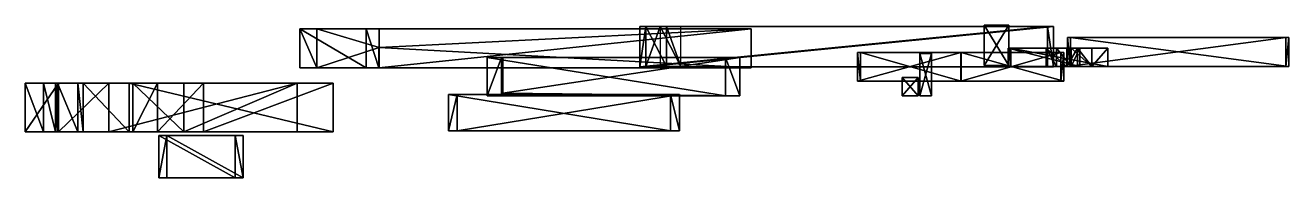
# Model space of a CAD drawing. Extents: x -32.9 to 43.9, y -5.6 to 4.3.
# Drawn here: x -32.91 to 14.13, y -5.59 to 0.1 of the extents above; entities that cross this region are included whole.
import ezdxf

# ---------------------------------------------------------------- set-up
doc = ezdxf.new("R2010")
doc.units = 0
for name, color, linetype in [('Mesh1', 53, 'CONTINUOUS'), ('Mesh12', 75, 'CONTINUOUS'), ('Mesh13', 75, 'CONTINUOUS'), ('Mesh15', 75, 'CONTINUOUS'), ('Mesh2', 75, 'CONTINUOUS'), ('Mesh21', 75, 'CONTINUOUS'), ('Mesh3', 75, 'CONTINUOUS'), ('Mesh4', 75, 'CONTINUOUS'), ('Mesh5', 75, 'CONTINUOUS'), ('Mesh6', 75, 'CONTINUOUS'), ('Mesh7', 75, 'CONTINUOUS'), ('Mesh8', 75, 'CONTINUOUS'), ('Mesh9', 7, 'CONTINUOUS')]:
    doc.layers.add(name, color=color, linetype=linetype)

msp = doc.modelspace()

# ---------------------------------------------------------------- meshes
at = {"layer": 'Mesh1', "color": 53}
mesh = msp.add_polyface(dxfattribs=at)
corners = [(-25.094775, -4.003574, -45.319429), (-25.094775, -5.586204, -45.319429), (-27.941878, -5.586204, -34.739617), (-27.941878, -4.003574, -34.739617), (-27.941878, -5.586204, -34.739617), (-25.094775, -5.586204, -45.319429), (-24.790275, -5.586204, -45.237486), (-27.637378, -5.586204, -34.657674), (-27.941878, -5.586204, -34.739617), (-27.637378, -5.586204, -34.657674), (-27.637378, -4.003574, -34.657674), (-27.941878, -4.003574, -34.739617), (-27.637378, -5.586204, -34.657674), (-24.790275, -5.586204, -45.237486), (-24.790275, -4.003574, -45.237486), (-27.637378, -4.003574, -34.657674), (-27.637378, -4.003574, -34.657674), (-24.790275, -4.003574, -45.237486), (-25.094775, -4.003574, -45.319429), (-27.941878, -4.003574, -34.739617), (-25.094775, -4.003574, -45.319429), (-24.790275, -4.003574, -45.237486), (-24.790275, -5.586204, -45.237486), (-25.094775, -5.586204, -45.319429)]
mesh.append_faces([[corners[k] for k in face] for face in [(2, 1, 3), (0, 3, 1), (6, 5, 7), (4, 7, 5), (10, 8, 11), (9, 8, 10), (14, 13, 15), (12, 15, 13), (16, 19, 18), (18, 17, 16), (22, 20, 23), (21, 20, 22)]], dxfattribs={"color": 53})
at = {"layer": 'Mesh12', "color": 75}
mesh = msp.add_polyface(dxfattribs=at)
corners = [(5.756707, -0.910704, -44.772976), (5.645668, -0.910704, -44.468358), (5.645668, -1.986204, -44.468358), (5.756707, -1.986204, -44.772976), (-1.920714, -1.986204, -47.502625), (1.929915, -1.986204, -45.822826), (1.929915, -0.910704, -45.822826), (-1.920714, -0.910704, -47.502625), (1.942402, -1.986204, -46.163369), (-1.809674, -1.986204, -47.807243), (-1.809674, -0.910704, -47.807243), (1.942402, -0.910704, -46.163369), (1.929915, -0.910704, -45.822826), (5.645668, -0.910704, -44.468358), (5.756707, -0.910704, -44.772976), (1.942402, -0.910704, -46.163369), (-1.809674, -0.910704, -47.807243), (-1.920714, -0.910704, -47.502625), (1.942402, -1.986204, -46.163369), (5.756707, -1.986204, -44.772976), (5.645668, -1.986204, -44.468358), (1.929915, -1.986204, -45.822826), (-1.920714, -1.986204, -47.502625), (-1.809674, -1.986204, -47.807243), (-1.809674, -1.986204, -47.807243), (-1.920714, -1.986204, -47.502625), (-1.920714, -0.910704, -47.502625), (-1.809674, -0.910704, -47.807243), (1.942402, -0.910704, -46.163369), (5.756707, -0.910704, -44.772976), (5.756707, -1.986204, -44.772976), (1.942402, -1.986204, -46.163369), (5.645668, -0.910704, -44.468358), (1.929915, -0.910704, -45.822826), (1.929915, -1.986204, -45.822826), (5.645668, -1.986204, -44.468358)]
mesh.append_faces([[corners[k] for k in face] for face in [(1, 0, 2), (3, 2, 0), (4, 7, 6), (5, 4, 6), (10, 9, 8), (11, 10, 8), (17, 16, 15), (12, 15, 14), (14, 13, 12), (15, 12, 17), (20, 19, 21), (18, 21, 19), (21, 18, 22), (23, 22, 18), (25, 24, 26), (27, 26, 24), (28, 31, 30), (29, 28, 30), (34, 33, 32), (35, 34, 32)]], dxfattribs={"color": 75})
at = {"layer": 'Mesh13', "color": 75}
mesh = msp.add_polyface(dxfattribs=at)
corners = [(-8.5019, -1.436204, -23.789542), (-9.27461, -1.436204, -21.401155), (-9.802489, -1.436204, -21.571938), (-9.029779, -1.436204, -23.960326), (-8.5019, -1.436204, -23.789542), (-9.029779, -1.436204, -23.960326), (-9.029779, 0.052796, -23.960326), (-8.5019, 0.052796, -23.789542), (-9.029779, 0.052796, -23.960326), (-9.802489, 0.052796, -21.571938), (-9.27461, 0.052796, -21.401155), (-8.5019, 0.052796, -23.789542), (-9.27461, 0.052796, -21.401155), (-9.802489, 0.052796, -21.571938), (-9.802489, -1.436204, -21.571938), (-9.27461, -1.436204, -21.401155), (-9.27461, 0.052796, -21.401155), (-8.5019, 0.052796, -23.789542), (-8.5019, -1.436204, -23.789542), (-9.27461, -1.436204, -21.401155), (-9.802489, 0.052796, -21.571938), (-9.029779, 0.052796, -23.960326), (-9.029779, -1.436204, -23.960326), (-9.802489, -1.436204, -21.571938)]
mesh.append_faces([[corners[k] for k in face] for face in [(0, 3, 2), (1, 0, 2), (5, 4, 6), (7, 6, 4), (8, 11, 9), (10, 9, 11), (13, 12, 14), (15, 14, 12), (18, 16, 19), (18, 17, 16), (22, 20, 23), (22, 21, 20)]], dxfattribs={"color": 75})
at = {"layer": 'Mesh15', "color": 75}
mesh = msp.add_polyface(dxfattribs=at)
corners = [(5.375912, -1.447204, -16.661303), (5.151731, -1.447204, -15.968374), (-10.026671, -1.447204, -20.87901), (-9.802489, -1.447204, -21.571938), (5.151731, 0.052796, -15.968374), (5.375912, 0.052796, -16.661303), (-9.802489, 0.052796, -21.571938), (-10.026671, 0.052796, -20.87901), (5.151731, -1.447204, -15.968374), (5.375912, -1.447204, -16.661303), (5.375912, 0.052796, -16.661303), (5.151731, 0.052796, -15.968374), (5.375912, -1.447204, -16.661303), (-9.802489, -1.447204, -21.571938), (-9.802489, 0.052796, -21.571938), (5.375912, 0.052796, -16.661303), (-9.802489, -1.447204, -21.571938), (-10.026671, -1.447204, -20.87901), (-10.026671, 0.052796, -20.87901), (-9.802489, 0.052796, -21.571938), (-10.026671, -1.447204, -20.87901), (5.151731, -1.447204, -15.968374), (5.151731, 0.052796, -15.968374), (-10.026671, 0.052796, -20.87901)]
mesh.append_faces([[corners[k] for k in face] for face in [(2, 1, 3), (0, 3, 1), (4, 6, 5), (6, 4, 7), (8, 11, 9), (10, 9, 11), (12, 15, 13), (14, 13, 15), (16, 19, 17), (18, 17, 19), (20, 23, 22), (21, 20, 22)]], dxfattribs={"color": 75})
at = {"layer": 'Mesh2', "color": 75}
mesh = msp.add_polyface(dxfattribs=at)
corners = [(-19.578464, -1.486204, 9.752525), (-19.731514, -1.486204, 10.212608), (-22.053574, -1.486204, 17.192979), (-22.691494, -1.486204, 16.980771), (-20.216385, -1.486204, 9.540317), (-19.741385, -1.486204, 9.540317), (-19.741385, -1.486204, 9.698329), (-5.877385, -1.486204, 9.540317), (-19.741385, -1.486204, 9.540317), (-20.216385, -1.486204, 9.540317), (-20.216385, -0.034204, 9.540317), (-5.877385, -0.034204, 9.540317), (-5.877385, -1.486204, 9.540317), (-5.877385, -0.034204, 9.540317), (-5.877385, -0.034204, 10.212608), (-5.877385, -1.486204, 10.212608), (-5.877385, -1.486204, 10.212608), (-5.877385, -0.034204, 10.212608), (-19.731514, -0.034204, 10.212608), (-19.731514, -0.730204, 10.212608), (-19.731514, -1.486204, 10.212608), (-20.216385, -0.034204, 9.540317), (-20.216385, -1.486204, 9.540317), (-22.691494, -1.486204, 16.980771), (-22.691494, -0.034204, 16.980771), (-22.691494, -0.034204, 16.980771), (-22.691494, -1.486204, 16.980771), (-22.053574, -1.486204, 17.192979), (-22.053574, -0.034204, 17.192979), (-5.877385, -1.486204, 10.212608), (-19.731514, -1.486204, 10.212608), (-19.578464, -1.486204, 9.752525), (-19.741385, -1.486204, 9.698329), (-19.741385, -1.486204, 9.540317), (-5.877385, -1.486204, 9.540317), (-22.053574, -0.034204, 17.192979), (-22.053574, -1.486204, 17.192979), (-19.731514, -1.486204, 10.212608), (-19.731514, -0.730204, 10.212608), (-19.731514, -0.034204, 10.212608), (-19.741385, -1.486204, 10.212608), (-19.731514, -1.486204, 10.212608), (-19.731514, -0.730204, 10.212608), (-19.741385, -0.730204, 10.212608), (-5.877385, -0.034204, 9.540317), (-20.216385, -0.034204, 9.540317), (-22.691494, -0.034204, 16.980771), (-22.053574, -0.034204, 17.192979), (-19.731514, -0.034204, 10.212608), (-5.877385, -0.034204, 10.212608)]
mesh.append_faces([[corners[k] for k in face] for face in [(1, 0, 6), (1, 4, 3), (2, 1, 3), (6, 4, 1), (6, 5, 4), (7, 11, 8), (10, 8, 11), (8, 10, 9), (12, 15, 14), (13, 12, 14), (16, 19, 17), (18, 17, 19), (20, 19, 16), (23, 22, 24), (21, 24, 22), (25, 28, 27), (27, 26, 25), (30, 29, 31), (34, 31, 29), (32, 31, 33), (34, 33, 31), (35, 38, 36), (37, 36, 38), (39, 38, 35), (42, 41, 43), (40, 43, 41), (49, 48, 44), (45, 48, 46), (47, 46, 48), (45, 44, 48)]], dxfattribs={"color": 75})
at = {"layer": 'Mesh21', "color": 75}
mesh = msp.add_polyface(dxfattribs=at)
corners = [(6.007242, -1.436204, -44.681651), (14.134514, -1.436204, -41.719093), (14.023474, -1.436204, -41.414475), (5.896202, -1.436204, -44.377033), (6.007242, -1.436204, -44.681651), (5.896202, -1.436204, -44.377033), (5.896202, -0.360704, -44.377033), (6.007242, -0.360704, -44.681651), (5.896202, -0.360704, -44.377033), (14.023474, -0.360704, -41.414475), (14.134514, -0.360704, -41.719093), (6.007242, -0.360704, -44.681651), (14.134514, -0.360704, -41.719093), (14.023474, -0.360704, -41.414475), (14.023474, -1.436204, -41.414475), (14.134514, -1.436204, -41.719093), (6.007242, -0.360704, -44.681651), (14.134514, -0.360704, -41.719093), (14.134514, -1.436204, -41.719093), (6.007242, -1.436204, -44.681651), (14.023474, -0.360704, -41.414475), (5.896202, -0.360704, -44.377033), (5.896202, -1.436204, -44.377033), (14.023474, -1.436204, -41.414475)]
mesh.append_faces([[corners[k] for k in face] for face in [(0, 3, 2), (2, 1, 0), (5, 4, 6), (7, 6, 4), (10, 9, 11), (8, 11, 9), (13, 12, 14), (15, 14, 12), (16, 19, 18), (17, 16, 18), (22, 21, 20), (23, 22, 20)]], dxfattribs={"color": 75})
at = {"layer": 'Mesh3', "color": 75}
mesh = msp.add_polyface(dxfattribs=at)
corners = [(0.336139, -2.536204, 1.923317), (-0.263348, -2.536204, 1.923317), (-0.263348, -2.536204, -14.123879), (0.336139, -2.536204, -14.123879), (-0.263348, -1.841004, 1.923317), (0.336139, -1.841004, 1.923317), (0.336139, -1.841004, -14.123879), (-0.263348, -1.841004, -14.123879), (-0.263348, -2.536204, 1.923317), (0.336139, -2.536204, 1.923317), (0.336139, -1.841004, 1.923317), (-0.263348, -1.841004, 1.923317), (0.336139, -2.536204, 1.923317), (0.336139, -2.536204, -14.123879), (0.336139, -1.841004, -14.123879), (0.336139, -1.841004, 1.923317), (0.336139, -2.536204, -14.123879), (-0.263348, -2.536204, -14.123879), (-0.263348, -1.841004, -14.123879), (0.336139, -1.841004, -14.123879), (-0.263348, -2.536204, -14.123879), (-0.263348, -2.536204, 1.923317), (-0.263348, -1.841004, 1.923317), (-0.263348, -1.841004, -14.123879)]
mesh.append_faces([[corners[k] for k in face] for face in [(0, 3, 1), (2, 1, 3), (4, 6, 5), (7, 6, 4), (8, 11, 10), (9, 8, 10), (12, 15, 14), (14, 13, 12), (16, 18, 17), (19, 18, 16), (21, 20, 22), (23, 22, 20)]], dxfattribs={"color": 75})
at = {"layer": 'Mesh4', "color": 75}
mesh = msp.add_polyface(dxfattribs=at)
corners = [(3.708776, -1.397204, 1.736421), (2.800486, -1.397204, 1.736421), (2.800486, -1.397204, -14.123879), (3.708776, -1.397204, -14.123879), (2.800486, 0.102796, 1.736421), (3.708776, 0.102796, 1.736421), (3.708776, 0.102796, -14.123879), (2.800486, 0.102796, -14.123879), (2.800486, -1.397204, 1.736421), (3.708776, -1.397204, 1.736421), (3.708776, 0.102796, 1.736421), (2.800486, 0.102796, 1.736421), (3.708776, -1.397204, 1.736421), (3.708776, -1.397204, -14.123879), (3.708776, 0.102796, -14.123879), (3.708776, 0.102796, 1.736421), (3.708776, -1.397204, -14.123879), (2.800486, -1.397204, -14.123879), (2.800486, 0.102796, -14.123879), (3.708776, 0.102796, -14.123879), (2.800486, -1.397204, -14.123879), (2.800486, -1.397204, 1.736421), (2.800486, 0.102796, 1.736421), (2.800486, 0.102796, -14.123879)]
mesh.append_faces([[corners[k] for k in face] for face in [(0, 3, 1), (2, 1, 3), (5, 4, 6), (7, 6, 4), (8, 11, 10), (9, 8, 10), (14, 13, 15), (12, 15, 13), (17, 16, 18), (19, 18, 16), (21, 20, 22), (23, 22, 20)]], dxfattribs={"color": 75})
at = {"layer": 'Mesh5', "color": 75}
mesh = msp.add_polyface(dxfattribs=at)
corners = [(0.828139, -2.536204, 1.923317), (0.399849, -2.536204, 1.923317), (0.399849, -2.536204, -14.123879), (0.828139, -2.536204, -14.123879), (0.399849, -0.956204, 1.923317), (0.828139, -0.956204, 1.923317), (0.828139, -0.956204, -14.123879), (0.399849, -0.956204, -14.123879), (0.399849, -2.536204, 1.923317), (0.828139, -2.536204, 1.923317), (0.828139, -0.956204, 1.923317), (0.399849, -0.956204, 1.923317), (0.828139, -2.536204, 1.923317), (0.828139, -2.536204, -14.123879), (0.828139, -0.956204, -14.123879), (0.828139, -0.956204, 1.923317), (0.828139, -2.536204, -14.123879), (0.399849, -2.536204, -14.123879), (0.399849, -0.956204, -14.123879), (0.828139, -0.956204, -14.123879), (0.399849, -2.536204, -14.123879), (0.399849, -2.536204, 1.923317), (0.399849, -0.956204, 1.923317), (0.399849, -0.956204, -14.123879)]
mesh.append_faces([[corners[k] for k in face] for face in [(0, 3, 1), (2, 1, 3), (5, 4, 6), (7, 6, 4), (10, 8, 11), (9, 8, 10), (14, 13, 15), (12, 15, 13), (16, 18, 17), (19, 18, 16), (21, 20, 22), (23, 22, 20)]], dxfattribs={"color": 75})
at = {"layer": 'Mesh6', "color": 75}
mesh = msp.add_polyface(dxfattribs=at)
corners = [(-16.82273, -3.836204, 7.394354), (-17.156514, -3.836204, 7.286366), (-8.887822, -3.836204, -18.271535), (-8.554038, -3.836204, -18.163546), (-17.156514, -2.486204, 7.286366), (-16.82273, -2.486204, 7.394354), (-8.554038, -2.486204, -18.163546), (-8.887822, -2.486204, -18.271535), (-17.156514, -3.836204, 7.286366), (-16.82273, -3.836204, 7.394354), (-16.82273, -2.486204, 7.394354), (-17.156514, -2.486204, 7.286366), (-16.82273, -3.836204, 7.394354), (-8.554038, -3.836204, -18.163546), (-8.554038, -2.486204, -18.163546), (-16.82273, -2.486204, 7.394354), (-8.554038, -3.836204, -18.163546), (-8.887822, -3.836204, -18.271535), (-8.887822, -2.486204, -18.271535), (-8.554038, -2.486204, -18.163546), (-8.887822, -3.836204, -18.271535), (-17.156514, -3.836204, 7.286366), (-17.156514, -2.486204, 7.286366), (-8.887822, -2.486204, -18.271535)]
mesh.append_faces([[corners[k] for k in face] for face in [(0, 3, 1), (2, 1, 3), (4, 6, 5), (6, 4, 7), (10, 8, 11), (9, 8, 10), (12, 15, 14), (14, 13, 12), (16, 18, 17), (19, 18, 16), (21, 20, 22), (23, 22, 20)]], dxfattribs={"color": 75})
at = {"layer": 'Mesh7', "color": 75}
mesh = msp.add_polyface(dxfattribs=at)
corners = [(6.799549, -1.436204, 0.774379), (6.027549, -1.436204, 0.774379), (5.492317, -1.436204, -0.503389), (5.098485, -1.436204, -1.767054), (5.870485, -1.436204, -1.767054), (6.264317, -1.436204, -0.503389), (3.791302, -1.436204, 1.923317), (3.687934, -1.436204, 1.408436), (6.360934, -1.436204, 1.408436), (6.027549, -1.436204, 0.774379), (6.799549, -1.436204, 0.774379), (7.402302, -1.436204, 1.923317), (6.799549, -1.436204, 0.774379), (6.027549, -1.436204, 0.774379), (6.027549, -0.751204, 0.774379), (6.799549, -0.751204, 0.774379), (5.870485, -1.436204, -1.767054), (5.098485, -1.436204, -1.767054), (5.098485, -0.751204, -1.767054), (5.870485, -0.751204, -1.767054), (3.687934, -0.751204, 1.408436), (3.791302, -0.751204, 1.923317), (7.402302, -0.751204, 1.923317), (6.799549, -0.751204, 0.774379), (6.027549, -0.751204, 0.774379), (6.360934, -0.751204, 1.408436), (3.687934, -1.436204, 1.408436), (3.791302, -1.436204, 1.923317), (3.791302, -0.751204, 1.923317), (3.687934, -0.751204, 1.408436), (3.791302, -1.436204, 1.923317), (7.402302, -1.436204, 1.923317), (7.402302, -0.751204, 1.923317), (3.791302, -0.751204, 1.923317), (7.402302, -1.436204, 1.923317), (6.799549, -1.436204, 0.774379), (6.799549, -0.751204, 0.774379), (7.402302, -0.751204, 1.923317), (3.687934, -0.751204, 1.408436), (6.360934, -0.751204, 1.408436), (6.360934, -1.436204, 1.408436), (3.687934, -1.436204, 1.408436), (6.027549, -1.436204, 0.774379), (6.027549, -0.751204, 0.774379), (5.492317, -0.751204, -0.503389), (5.492317, -1.436204, -0.503389), (6.264317, -0.751204, -0.503389), (6.264317, -1.436204, -0.503389), (5.870485, -1.436204, -1.767054), (5.870485, -0.751204, -1.767054), (6.360934, -1.436204, 1.408436), (6.360934, -0.751204, 1.408436), (6.027549, -0.751204, 0.774379), (6.027549, -1.436204, 0.774379), (6.027549, -0.751204, 0.774379), (6.799549, -0.751204, 0.774379), (6.264317, -0.751204, -0.503389), (5.870485, -0.751204, -1.767054), (5.098485, -0.751204, -1.767054), (5.492317, -0.751204, -0.503389), (6.799549, -0.751204, 0.774379), (6.799549, -1.436204, 0.774379), (5.098485, -0.751204, -1.767054), (5.098485, -1.436204, -1.767054)]
mesh.append_faces([[corners[k] for k in face] for face in [(5, 1, 0), (5, 4, 2), (2, 1, 5), (3, 2, 4), (6, 8, 7), (11, 8, 6), (9, 8, 10), (11, 10, 8), (13, 12, 14), (15, 14, 12), (16, 18, 17), (19, 18, 16), (21, 20, 25), (23, 25, 24), (25, 22, 21), (25, 23, 22), (27, 26, 28), (29, 28, 26), (32, 31, 33), (30, 33, 31), (36, 35, 37), (34, 37, 35), (38, 41, 40), (39, 38, 40), (42, 44, 43), (45, 44, 42), (47, 46, 48), (49, 48, 46), (50, 53, 51), (52, 51, 53), (56, 59, 57), (55, 54, 56), (59, 56, 54), (58, 57, 59), (60, 46, 61), (47, 61, 46), (45, 62, 44), (63, 62, 45)]], dxfattribs={"color": 75})
at = {"layer": 'Mesh8', "color": 75}
mesh = msp.add_polyface(dxfattribs=at)
corners = [(-30.757864, -3.876204, -23.514763), (-30.954711, -3.876204, -24.603402), (-30.954711, -2.063204, -24.603402), (-30.757864, -2.063204, -23.514763), (-30.954711, -3.876204, -24.603402), (-31.714258, -3.876204, -25.44977), (-31.714258, -2.063204, -25.44977), (-30.954711, -2.063204, -24.603402), (-32.909372, -3.876204, -30.959605), (-31.666834, -3.876204, -23.366028), (-31.666834, -2.063204, -23.366028), (-32.909372, -2.063204, -30.959605), (-29.801963, -3.876204, -11.969159), (-29.801963, -2.063204, -11.969159), (-29.801963, -3.876204, -11.969159), (-22.78346, -3.876204, -13.054985), (-22.78346, -2.063204, -13.054985), (-29.801963, -2.063204, -11.969159), (-22.78346, -3.876204, -13.054985), (-27.000887, -3.876204, -0.019238), (-27.000887, -2.063204, -0.019238), (-22.78346, -2.063204, -13.054985), (-27.000887, -3.876204, -0.019238), (-28.90876, -3.876204, 0.543028), (-28.90876, -2.063204, 0.543028), (-27.000887, -2.063204, -0.019238), (-28.90876, -3.876204, 0.543028), (-28.90876, -3.876204, 12.50307), (-28.90876, -2.063204, 12.50307), (-28.90876, -2.063204, 0.543028), (-28.90876, -3.876204, 12.50307), (-27.987701, -3.876204, 12.796685), (-27.987701, -2.063204, 12.796685), (-28.90876, -2.063204, 12.50307), (-27.987701, -3.876204, 12.796685), (-27.987701, -3.876204, 1.231808), (-27.987701, -2.063204, 1.231808), (-27.987701, -2.063204, 12.796685), (-27.987701, -3.876204, 1.231808), (-26.274196, -3.876204, 0.726824), (-26.274196, -2.063204, 0.726824), (-27.987701, -2.063204, 1.231808), (-26.274196, -3.876204, 0.726824), (-21.446969, -3.876204, -14.193769), (-21.446969, -2.063204, -14.193769), (-26.274196, -2.063204, 0.726824), (-21.446969, -3.876204, -14.193769), (-29.040439, -3.876204, -13.018989), (-29.040439, -2.063204, -13.018989), (-21.446969, -2.063204, -14.193769), (-29.040439, -3.876204, -13.018989), (-30.757864, -3.876204, -23.514763), (-30.757864, -2.063204, -23.514763), (-29.040439, -2.063204, -13.018989), (-31.788797, -3.876204, -27.802979), (-32.224513, -3.876204, -30.721991), (-32.224513, -2.063204, -30.721991), (-31.788797, -2.063204, -27.802979), (-30.954711, -3.876204, -24.603402), (-30.757864, -3.876204, -23.514763), (-29.040439, -3.876204, -13.018989), (-21.446969, -3.876204, -14.193769), (-26.274196, -3.876204, 0.726824), (-27.987701, -3.876204, 1.231808), (-27.987701, -3.876204, 12.796685), (-28.90876, -3.876204, 12.50307), (-28.90876, -3.876204, 0.543028), (-27.000887, -3.876204, -0.019238), (-22.78346, -3.876204, -13.054985), (-29.801963, -3.876204, -11.969159), (-31.666834, -3.876204, -23.366028), (-32.909372, -3.876204, -30.959605), (-32.224513, -3.876204, -30.721991), (-31.788797, -3.876204, -27.802979), (-31.710425, -3.876204, -26.915158), (-31.714258, -3.876204, -25.44977), (-32.224513, -3.876204, -30.721991), (-32.909372, -3.876204, -30.959605), (-32.909372, -2.063204, -30.959605), (-32.224513, -2.063204, -30.721991), (-31.714258, -3.876204, -25.44977), (-31.710425, -3.876204, -26.915158), (-31.710425, -2.063204, -26.915158), (-31.714258, -2.063204, -25.44977), (-31.710425, -3.876204, -26.915158), (-31.788797, -3.876204, -27.802979), (-31.788797, -2.063204, -27.802979), (-31.710425, -2.063204, -26.915158), (-30.757864, -2.063204, -23.514763), (-30.954711, -2.063204, -24.603402), (-31.714258, -2.063204, -25.44977), (-31.710425, -2.063204, -26.915158), (-31.788797, -2.063204, -27.802979), (-32.224513, -2.063204, -30.721991), (-32.909372, -2.063204, -30.959605), (-31.666834, -2.063204, -23.366028), (-29.801963, -2.063204, -11.969159), (-22.78346, -2.063204, -13.054985), (-27.000887, -2.063204, -0.019238), (-28.90876, -2.063204, 0.543028), (-28.90876, -2.063204, 12.50307), (-27.987701, -2.063204, 12.796685), (-27.987701, -2.063204, 1.231808), (-26.274196, -2.063204, 0.726824), (-21.446969, -2.063204, -14.193769), (-29.040439, -2.063204, -13.018989)]
mesh.append_faces([[corners[k] for k in face] for face in [(2, 0, 3), (2, 1, 0), (4, 6, 5), (6, 4, 7), (9, 8, 10), (11, 10, 8), (12, 9, 13), (10, 13, 9), (14, 17, 16), (15, 14, 16), (18, 21, 19), (20, 19, 21), (22, 24, 23), (25, 24, 22), (26, 29, 27), (28, 27, 29), (32, 30, 33), (31, 30, 32), (34, 37, 36), (36, 35, 34), (38, 41, 40), (39, 38, 40), (42, 45, 44), (44, 43, 42), (47, 46, 48), (49, 48, 46), (50, 53, 52), (52, 51, 50), (56, 54, 57), (56, 55, 54), (63, 66, 65), (59, 70, 60), (61, 68, 62), (75, 74, 71), (66, 63, 67), (69, 60, 70), (68, 61, 60), (71, 73, 72), (60, 69, 68), (64, 63, 65), (62, 67, 63), (62, 68, 67), (59, 58, 70), (73, 71, 74), (70, 58, 75), (75, 71, 70), (77, 76, 78), (79, 78, 76), (82, 80, 83), (82, 81, 80), (84, 86, 85), (86, 84, 87), (100, 102, 101), (90, 89, 95), (88, 95, 89), (97, 105, 104), (90, 95, 94), (92, 91, 94), (90, 94, 91), (93, 92, 94), (88, 105, 95), (103, 98, 97), (97, 104, 103), (103, 102, 98), (99, 98, 102), (102, 100, 99), (96, 95, 105), (105, 97, 96)]], dxfattribs={"color": 75})
at = {"layer": 'Mesh9', "color": 7}
mesh = msp.add_polyface(dxfattribs=at)
corners = [(-15.180154, -2.536204, 9.709101), (-15.708033, -2.536204, 9.538317), (-6.831787, -2.536204, -17.897486), (-6.303908, -2.536204, -17.726703), (-15.124901, -2.536204, 9.538317), (-6.831787, -2.536204, -17.897486), (-15.708033, -2.536204, 9.538317), (-15.708033, -1.106704, 9.538317), (-6.831787, -1.106704, -17.897486), (-15.708033, -2.536204, 9.538317), (-15.180154, -2.536204, 9.709101), (-15.180154, -1.106704, 9.709101), (-15.708033, -1.106704, 9.538317), (-6.303908, -2.536204, -17.726703), (-6.831787, -2.536204, -17.897486), (-6.831787, -1.106704, -17.897486), (-6.303908, -1.106704, -17.726703), (-15.180154, -1.106704, 9.709101), (-15.124901, -1.106704, 9.538317), (-6.303908, -1.106704, -17.726703), (-6.831787, -1.106704, -17.897486), (-15.708033, -1.106704, 9.538317), (-15.124901, -1.106704, 9.538317), (-15.124901, -2.430204, 9.538317), (-15.124901, -2.536204, 9.538317), (-6.303908, -2.536204, -17.726703), (-6.303908, -1.106704, -17.726703), (-15.180154, -2.536204, 9.709101), (-15.124901, -2.536204, 9.538317), (-15.124901, -2.430204, 9.538317), (-15.124901, -1.106704, 9.538317), (-15.180154, -1.106704, 9.709101)]
mesh.append_faces([[corners[k] for k in face] for face in [(27, 31, 29), (29, 28, 27), (30, 29, 31)]], dxfattribs={"color": 7})
mesh.append_faces([[corners[k] for k in face] for face in [(3, 2, 4), (1, 4, 2), (4, 1, 0), (6, 5, 7), (8, 7, 5), (11, 9, 12), (10, 9, 11), (13, 15, 14), (16, 15, 13), (17, 21, 18), (18, 21, 20), (19, 18, 20), (22, 26, 23), (25, 23, 26), (23, 25, 24)]], dxfattribs={"color": 75})

doc.saveas('drawing.dxf')
